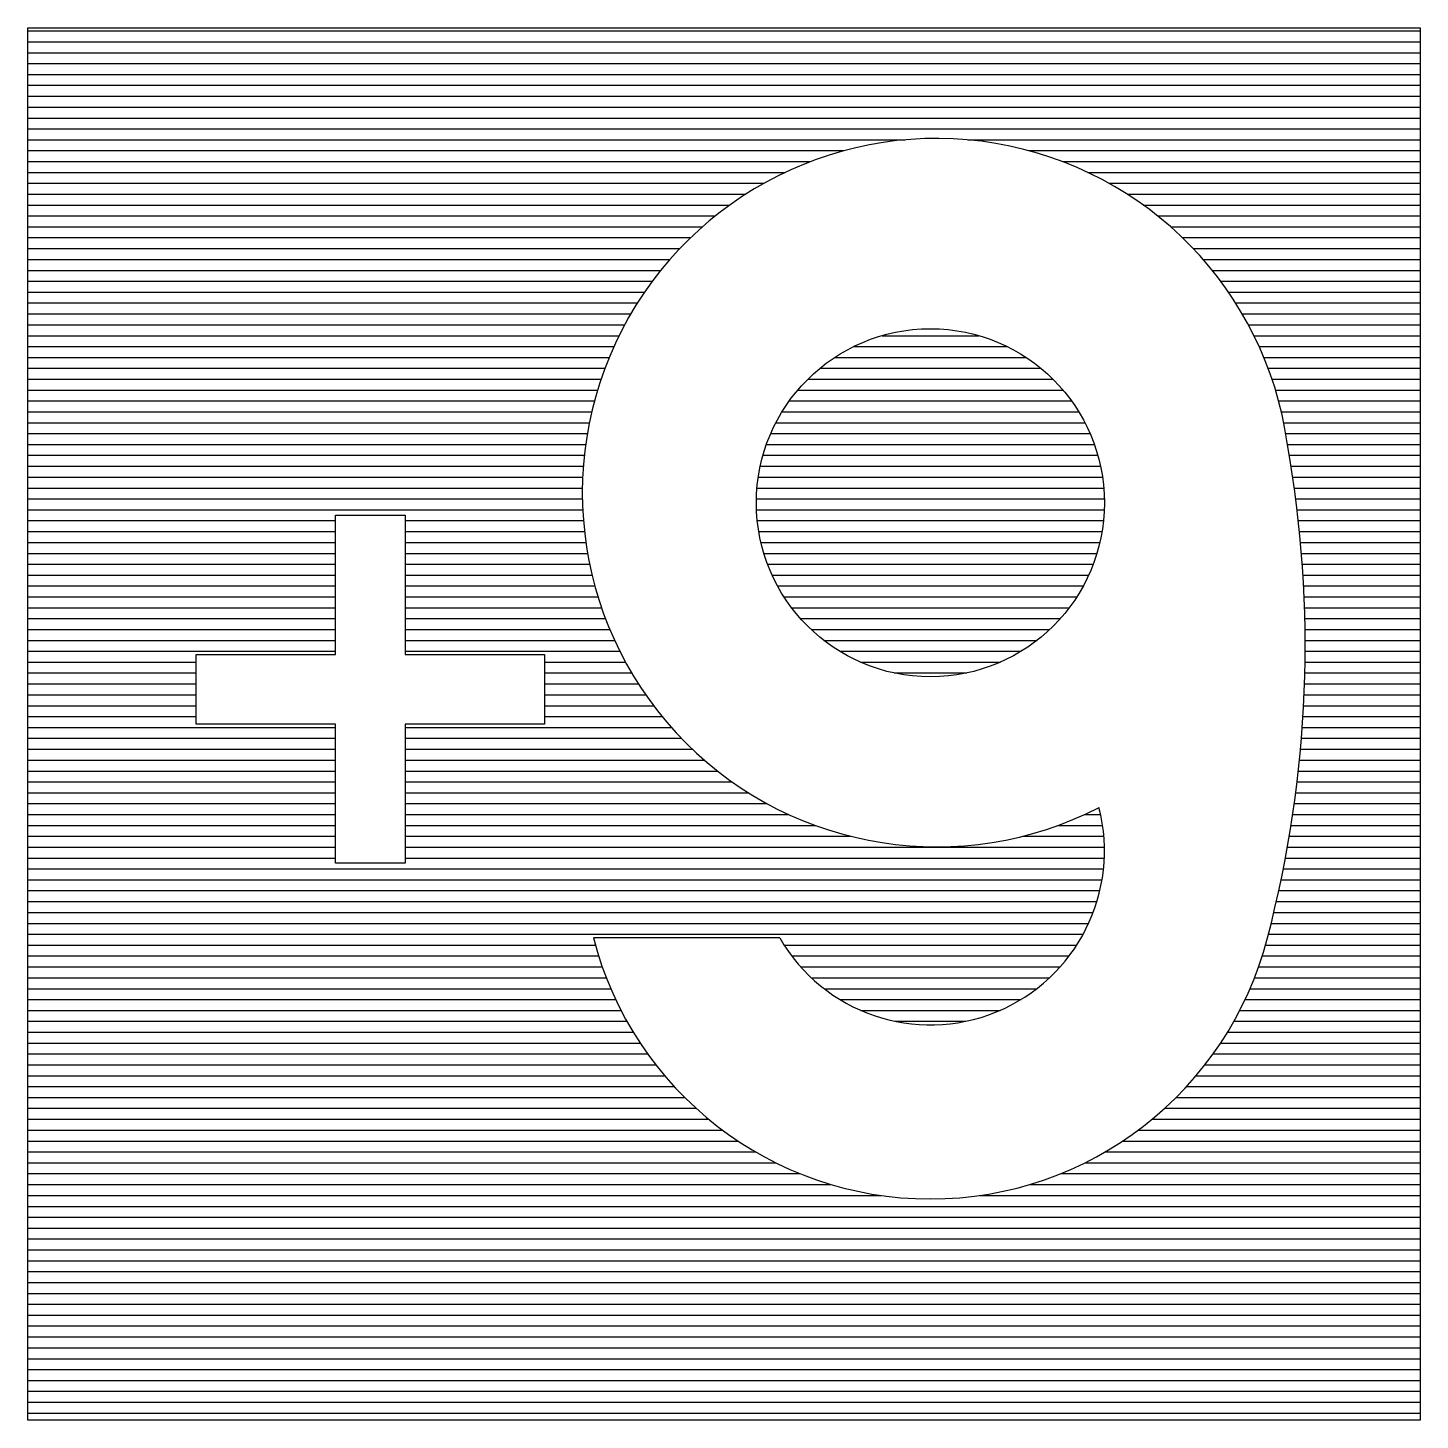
# Model space of a CAD drawing. Header units: millimetres. Extents: x -3 to 2253, y -3 to 1300.
# Drawn here: x 912.47 to 924.47, y 899.22 to 911.22 of the extents above; entities that cross this region are included whole.
import ezdxf

# ---------------------------------------------------------------- set-up
doc = ezdxf.new("R2010")
doc.units = ezdxf.units.MM
doc.layers.add('GROEN', color=3, linetype='Continuous')
doc.layers.add('VEILIG', color=7, linetype='Continuous')

# ---------------------------------------------------------------- blocks, each defined once
blk = doc.blocks.new('*X605')
at = {"color": 0}
for p, q in [((7.47, 6.191), (19.47, 6.191)), ((7.47, 6.097), (19.47, 6.097)), ((7.47, 6.003), (19.47, 6.003)), ((7.47, 5.909), (19.47, 5.909)), ((7.47, 5.816), (19.47, 5.816)), ((7.47, 5.722), (19.47, 5.722)), ((7.47, 5.628), (19.47, 5.628)), ((7.47, 5.534), (19.47, 5.534)), ((7.47, 5.44), (19.47, 5.44)), ((7.47, 5.347), (19.47, 5.347)), ((7.47, 5.253), (15.032, 5.253)), ((15.571, 5.253), (19.47, 5.253)), ((7.47, 5.159), (14.505, 5.159)), ((7.47, 5.065), (14.216, 5.065)), ((16.098, 5.159), (19.47, 5.159)), ((16.387, 5.065), (19.47, 5.065)), ((7.47, 4.971), (13.996, 4.971)), ((16.607, 4.971), (19.47, 4.971)), ((7.47, 4.878), (13.813, 4.878)), ((16.789, 4.878), (19.47, 4.878)), ((7.47, 4.784), (13.657, 4.784)), ((7.47, 4.69), (13.518, 4.69)), ((16.946, 4.784), (19.47, 4.784)), ((17.084, 4.69), (19.47, 4.69)), ((7.47, 4.596), (13.395, 4.596)), ((17.208, 4.596), (19.47, 4.596)), ((7.47, 4.502), (13.283, 4.502)), ((17.32, 4.502), (19.47, 4.502)), ((7.47, 4.409), (13.181, 4.409)), ((17.421, 4.409), (19.47, 4.409)), ((7.47, 4.315), (13.088, 4.315)), ((7.47, 4.221), (13.003, 4.221)), ((17.514, 4.315), (19.47, 4.315)), ((17.6, 4.221), (19.47, 4.221)), ((7.47, 4.127), (12.924, 4.127)), ((17.679, 4.127), (19.47, 4.127)), ((7.47, 4.033), (12.851, 4.033)), ((17.751, 4.033), (19.47, 4.033)), ((7.47, 3.94), (12.784, 3.94)), ((7.47, 3.846), (12.722, 3.846)), ((17.818, 3.94), (19.47, 3.94)), ((17.88, 3.846), (19.47, 3.846)), ((7.47, 3.752), (12.665, 3.752)), ((17.937, 3.752), (19.47, 3.752)), ((7.47, 3.658), (12.613, 3.658)), ((17.99, 3.658), (19.47, 3.658)), ((7.47, 3.564), (12.564, 3.564)), ((14.832, 3.564), (15.667, 3.564)), ((18.038, 3.564), (19.47, 3.564)), ((7.47, 3.471), (12.52, 3.471)), ((7.47, 3.377), (12.479, 3.377)), ((14.425, 3.377), (16.074, 3.377)), ((14.589, 3.471), (15.91, 3.471)), ((18.083, 3.471), (19.47, 3.471)), ((18.123, 3.377), (19.47, 3.377)), ((7.47, 3.283), (12.442, 3.283)), ((14.298, 3.283), (16.201, 3.283)), ((18.16, 3.283), (19.47, 3.283)), ((7.47, 3.189), (12.409, 3.189)), ((14.194, 3.189), (16.305, 3.189)), ((18.194, 3.189), (19.47, 3.189)), ((7.47, 3.095), (12.379, 3.095)), ((7.47, 3.002), (12.352, 3.002)), ((14.033, 3.002), (16.466, 3.002)), ((14.107, 3.095), (16.392, 3.095)), ((18.224, 3.095), (19.47, 3.095)), ((18.25, 3.002), (19.47, 3.002)), ((7.47, 2.908), (12.329, 2.908)), ((13.971, 2.908), (16.528, 2.908)), ((18.274, 2.908), (19.47, 2.908)), ((7.47, 2.814), (12.308, 2.814)), ((13.918, 2.814), (16.581, 2.814)), ((18.294, 2.814), (19.47, 2.814)), ((7.47, 2.72), (12.291, 2.72)), ((13.873, 2.72), (16.626, 2.72)), ((18.312, 2.72), (19.47, 2.72)), ((7.47, 2.626), (12.277, 2.626)), ((7.47, 2.533), (12.265, 2.533)), ((13.806, 2.533), (16.693, 2.533)), ((13.836, 2.626), (16.663, 2.626)), ((18.327, 2.626), (19.47, 2.626)), ((18.343, 2.533), (19.47, 2.533)), ((7.47, 2.439), (12.257, 2.439)), ((13.783, 2.439), (16.716, 2.439)), ((18.358, 2.439), (19.47, 2.439)), ((7.47, 2.345), (12.251, 2.345)), ((13.766, 2.345), (16.733, 2.345)), ((18.372, 2.345), (19.47, 2.345)), ((7.47, 2.251), (12.248, 2.251)), ((13.755, 2.251), (16.744, 2.251)), ((18.386, 2.251), (19.47, 2.251)), ((7.47, 2.157), (12.249, 2.157)), ((7.47, 2.064), (12.252, 2.064)), ((13.75, 2.157), (16.749, 2.157)), ((13.751, 2.064), (16.748, 2.064)), ((18.398, 2.157), (19.47, 2.157)), ((18.41, 2.064), (19.47, 2.064)), ((7.47, 1.97), (10.122, 1.97)), ((10.722, 1.97), (12.258, 1.97)), ((13.757, 1.97), (16.742, 1.97)), ((18.42, 1.97), (19.47, 1.97)), ((7.47, 1.876), (10.122, 1.876)), ((10.722, 1.876), (12.267, 1.876)), ((13.77, 1.876), (16.729, 1.876)), ((18.43, 1.876), (19.47, 1.876)), ((7.47, 1.782), (10.122, 1.782)), ((7.47, 1.688), (10.122, 1.688)), ((10.722, 1.782), (12.279, 1.782)), ((10.722, 1.688), (12.293, 1.688)), ((13.789, 1.782), (16.71, 1.782)), ((13.814, 1.688), (16.685, 1.688)), ((18.439, 1.782), (19.47, 1.782)), ((18.447, 1.688), (19.47, 1.688)), ((7.47, 1.595), (10.122, 1.595)), ((10.722, 1.595), (12.311, 1.595)), ((13.846, 1.595), (16.653, 1.595)), ((18.454, 1.595), (19.47, 1.595)), ((7.47, 1.501), (10.122, 1.501)), ((10.722, 1.501), (12.332, 1.501)), ((13.885, 1.501), (16.614, 1.501)), ((18.46, 1.501), (19.47, 1.501)), ((7.47, 1.407), (10.122, 1.407)), ((10.722, 1.407), (12.356, 1.407)), ((13.932, 1.407), (16.567, 1.407)), ((18.466, 1.407), (19.47, 1.407)), ((7.47, 1.313), (10.122, 1.313)), ((7.47, 1.219), (10.122, 1.219)), ((10.722, 1.313), (12.383, 1.313)), ((10.722, 1.219), (12.414, 1.219)), ((13.987, 1.313), (16.512, 1.313)), ((14.053, 1.219), (16.446, 1.219)), ((18.47, 1.313), (19.47, 1.313)), ((18.474, 1.219), (19.47, 1.219)), ((7.47, 1.126), (10.122, 1.126)), ((10.722, 1.126), (12.448, 1.126)), ((14.13, 1.126), (16.369, 1.126)), ((18.476, 1.126), (19.47, 1.126)), ((7.47, 1.032), (10.122, 1.032)), ((10.722, 1.032), (12.485, 1.032)), ((14.221, 1.032), (16.278, 1.032)), ((18.478, 1.032), (19.47, 1.032)), ((7.47, 0.938), (10.122, 0.938)), ((7.47, 0.844), (10.122, 0.844)), ((10.722, 0.938), (12.527, 0.938)), ((10.722, 0.844), (12.572, 0.844)), ((14.331, 0.938), (16.168, 0.938)), ((14.467, 0.844), (16.032, 0.844)), ((18.479, 0.938), (19.47, 0.938)), ((18.479, 0.844), (19.47, 0.844)), ((7.47, 0.75), (8.922, 0.75)), ((11.922, 0.75), (12.621, 0.75)), ((14.646, 0.75), (15.853, 0.75)), ((18.478, 0.75), (19.47, 0.75)), ((7.47, 0.657), (8.922, 0.657)), ((11.922, 0.657), (12.674, 0.657)), ((14.937, 0.657), (15.562, 0.657)), ((18.476, 0.657), (19.47, 0.657)), ((7.47, 0.563), (8.922, 0.563)), ((11.922, 0.563), (12.732, 0.563)), ((18.474, 0.563), (19.47, 0.563)), ((7.47, 0.469), (8.922, 0.469)), ((7.47, 0.375), (8.922, 0.375)), ((11.922, 0.469), (12.794, 0.469)), ((11.922, 0.375), (12.862, 0.375)), ((18.465, 0.375), (19.47, 0.375)), ((18.47, 0.469), (19.47, 0.469)), ((7.47, 0.281), (8.922, 0.281)), ((11.922, 0.281), (12.936, 0.281)), ((18.46, 0.281), (19.47, 0.281)), ((7.47, 0.188), (10.122, 0.188)), ((10.722, 0.188), (13.016, 0.188)), ((18.454, 0.188), (19.47, 0.188)), ((7.47, 0.094), (10.122, 0.094)), ((7.47, 0), (10.122, 0)), ((10.722, 0.094), (13.102, 0.094)), ((10.722, 0), (13.197, 0)), ((18.439, 0), (19.47, 0)), ((18.447, 0.094), (19.47, 0.094)), ((7.47, -0.094), (10.122, -0.094)), ((10.722, -0.094), (13.3, -0.094)), ((18.43, -0.094), (19.47, -0.094)), ((7.47, -0.188), (10.122, -0.188)), ((10.722, -0.188), (13.413, -0.188)), ((18.42, -0.188), (19.47, -0.188)), ((7.47, -0.281), (10.122, -0.281)), ((10.722, -0.281), (13.539, -0.281)), ((18.409, -0.281), (19.47, -0.281)), ((7.47, -0.375), (10.122, -0.375)), ((7.47, -0.469), (10.122, -0.469)), ((10.722, -0.375), (13.68, -0.375)), ((10.722, -0.469), (13.84, -0.469)), ((18.385, -0.469), (19.47, -0.469)), ((18.398, -0.375), (19.47, -0.375)), ((7.47, -0.563), (10.122, -0.563)), ((10.722, -0.563), (14.027, -0.563)), ((16.576, -0.563), (16.716, -0.563)), ((18.372, -0.563), (19.47, -0.563)), ((7.47, -0.657), (10.122, -0.657)), ((10.722, -0.657), (14.255, -0.657)), ((16.348, -0.657), (16.733, -0.657)), ((18.357, -0.657), (19.47, -0.657)), ((7.47, -0.75), (10.122, -0.75)), ((10.722, -0.75), (14.561, -0.75)), ((16.042, -0.75), (16.744, -0.75)), ((18.342, -0.75), (19.47, -0.75)), ((7.47, -0.844), (10.122, -0.844)), ((7.47, -0.938), (10.122, -0.938)), ((10.722, -0.844), (16.749, -0.844)), ((10.722, -0.938), (16.748, -0.938)), ((18.309, -0.938), (19.47, -0.938)), ((18.326, -0.844), (19.47, -0.844)), ((7.47, -1.032), (16.741, -1.032)), ((18.291, -1.032), (19.47, -1.032)), ((7.47, -1.126), (16.729, -1.126)), ((18.272, -1.126), (19.47, -1.126)), ((7.47, -1.219), (16.71, -1.219)), ((7.47, -1.313), (16.684, -1.313)), ((18.231, -1.313), (19.47, -1.313)), ((18.252, -1.219), (19.47, -1.219)), ((7.47, -1.407), (16.652, -1.407)), ((18.209, -1.407), (19.47, -1.407)), ((7.47, -1.501), (16.613, -1.501)), ((18.186, -1.501), (19.47, -1.501)), ((7.47, -1.595), (16.566, -1.595)), ((18.162, -1.595), (19.47, -1.595)), ((7.47, -1.688), (12.361, -1.688)), ((7.47, -1.782), (12.39, -1.782)), ((13.988, -1.688), (16.511, -1.688)), ((14.054, -1.782), (16.445, -1.782)), ((18.109, -1.782), (19.47, -1.782)), ((18.137, -1.688), (19.47, -1.688)), ((7.47, -1.876), (12.421, -1.876)), ((14.131, -1.876), (16.368, -1.876)), ((18.078, -1.876), (19.47, -1.876)), ((7.47, -1.97), (12.456, -1.97)), ((14.223, -1.97), (16.276, -1.97)), ((18.043, -1.97), (19.47, -1.97)), ((7.47, -2.064), (12.494, -2.064)), ((7.47, -2.157), (12.537, -2.157)), ((14.333, -2.064), (16.166, -2.064)), ((14.469, -2.157), (16.03, -2.157)), ((17.962, -2.157), (19.47, -2.157)), ((18.005, -2.064), (19.47, -2.064)), ((7.47, -2.251), (12.583, -2.251)), ((14.65, -2.251), (15.849, -2.251)), ((17.916, -2.251), (19.47, -2.251)), ((7.47, -2.345), (12.634, -2.345)), ((14.945, -2.345), (15.554, -2.345)), ((17.865, -2.345), (19.47, -2.345)), ((7.47, -2.439), (12.689, -2.439)), ((17.81, -2.439), (19.47, -2.439)), ((7.47, -2.533), (12.748, -2.533)), ((7.47, -2.626), (12.813, -2.626)), ((17.686, -2.626), (19.47, -2.626)), ((17.751, -2.533), (19.47, -2.533)), ((7.47, -2.72), (12.883, -2.72)), ((17.616, -2.72), (19.47, -2.72)), ((7.47, -2.814), (12.959, -2.814)), ((17.54, -2.814), (19.47, -2.814)), ((7.47, -2.908), (13.042, -2.908)), ((17.457, -2.908), (19.47, -2.908)), ((7.47, -3.002), (13.132, -3.002)), ((7.47, -3.095), (13.231, -3.095)), ((17.268, -3.095), (19.47, -3.095)), ((17.367, -3.002), (19.47, -3.002)), ((7.47, -3.189), (13.339, -3.189)), ((17.16, -3.189), (19.47, -3.189)), ((7.47, -3.283), (13.458, -3.283)), ((17.041, -3.283), (19.47, -3.283)), ((7.47, -3.377), (13.592, -3.377)), ((7.47, -3.471), (13.743, -3.471)), ((16.756, -3.471), (19.47, -3.471)), ((16.907, -3.377), (19.47, -3.377)), ((7.47, -3.564), (13.917, -3.564)), ((16.581, -3.564), (19.47, -3.564)), ((7.47, -3.658), (14.126, -3.658)), ((16.373, -3.658), (19.47, -3.658)), ((7.47, -3.752), (14.395, -3.752)), ((16.104, -3.752), (19.47, -3.752)), ((7.47, -3.846), (14.823, -3.846)), ((7.47, -3.94), (19.47, -3.94)), ((15.676, -3.846), (19.47, -3.846)), ((7.47, -4.033), (19.47, -4.033)), ((7.47, -4.127), (19.47, -4.127)), ((7.47, -4.221), (19.47, -4.221)), ((7.47, -4.315), (19.47, -4.315)), ((7.47, -4.409), (19.47, -4.409)), ((7.47, -4.502), (19.47, -4.502)), ((7.47, -4.596), (19.47, -4.596)), ((7.47, -4.69), (19.47, -4.69)), ((7.47, -4.784), (19.47, -4.784)), ((7.47, -4.878), (19.47, -4.878)), ((7.47, -4.971), (19.47, -4.971)), ((7.47, -5.065), (19.47, -5.065)), ((7.47, -5.159), (19.47, -5.159)), ((7.47, -5.253), (19.47, -5.253)), ((7.47, -5.347), (19.47, -5.347)), ((7.47, -5.44), (19.47, -5.44)), ((7.47, -5.534), (19.47, -5.534)), ((7.47, -5.628), (19.47, -5.628)), ((7.47, -5.722), (19.47, -5.722))]:
    blk.add_line(p, q, dxfattribs=at)
blk = doc.blocks.new('PIC-139')
at = {"layer": 'VEILIG'}
for p, q in [((7.47, 6.217), (19.47, 6.217)), ((7.47, -5.783), (7.47, 6.217)), ((19.47, 6.217), (19.47, -5.783)), ((13.95, -1.626), (12.345, -1.626)), ((19.47, -5.783), (7.47, -5.783))]:
    blk.add_line(p, q, dxfattribs=at)
for points in [[(18.324, 2.64, 3.135241), (16.702, -0.501, 3.665123)], [(18.154, -1.626, 0.108709), (18.324, 2.64, 0.108709)]]:
    blk.add_lwpolyline(points, format="xyb", dxfattribs=at)
blk.add_lwpolyline([(10.122, 0.217), (8.922, 0.217), (8.922, 0.817), (10.122, 0.817), (10.122, 2.017), (10.722, 2.017), (10.722, 0.817), (11.922, 0.817), (11.922, 0.217), (10.722, 0.217), (10.722, -0.983), (10.122, -0.983)], close=True, dxfattribs=at)
blk.add_circle((15.249, 2.124), 1.5, dxfattribs=at)
for radius, start, end in [(1.5, 210, 14.4775), (3, 194.4775, 345.5225)]:
    blk.add_arc((15.249, -0.876), radius, start, end, dxfattribs=at)
at = {"layer": 'GROEN'}
blk.add_blockref('*X605', (0, 0), dxfattribs=at)

msp = doc.modelspace()

# ---------------------------------------------------------------- block references
msp.add_blockref('PIC-139', (905, 905))

doc.saveas('drawing.dxf')
